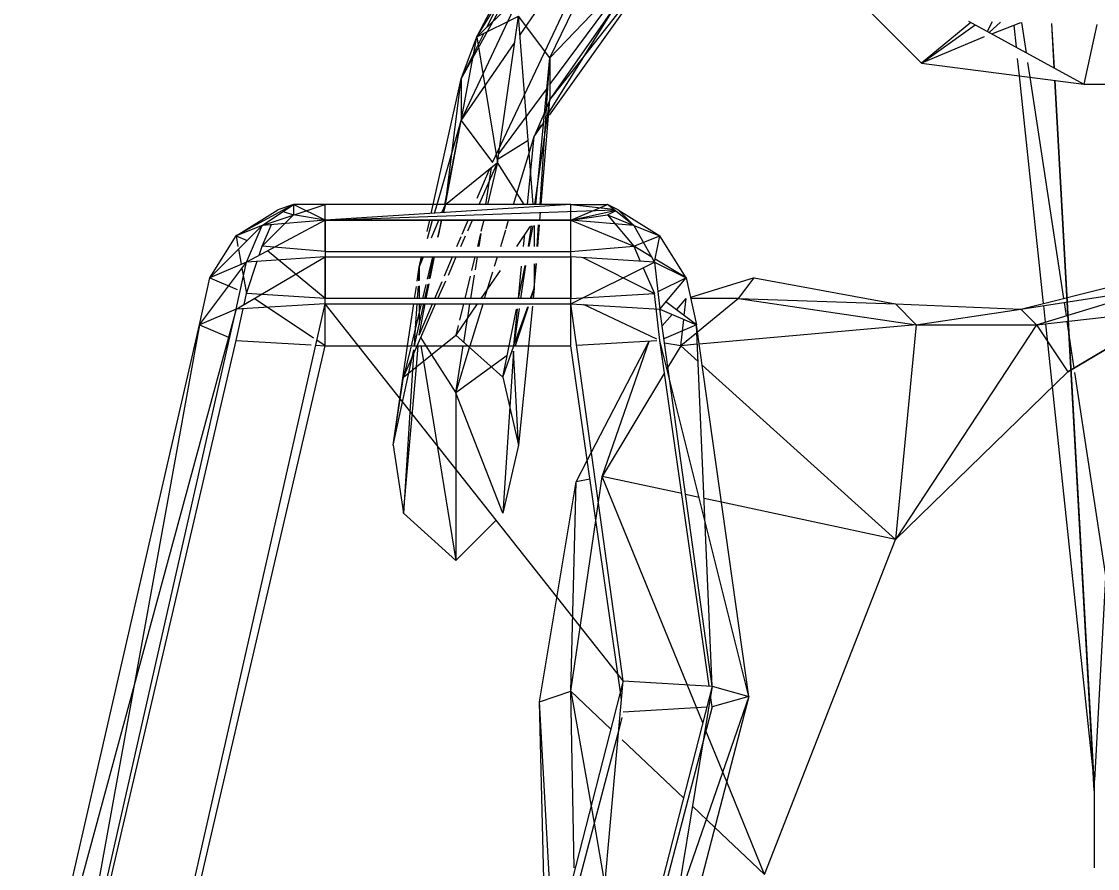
# Model space of a CAD drawing. Header units: millimetres. Extents: x -21051 to 202668, y -15646 to 13691.
# Drawn here: x -11579.2 to -11416, y -6365 to -6236.6 of the extents above; entities that cross this region are included whole.
import ezdxf

# ---------------------------------------------------------------- set-up
doc = ezdxf.new("R2010")
doc.units = ezdxf.units.MM
for name, color, linetype, lineweight in [('A-ANNO-DIMS', 211, 'Continuous', 9), ('A-ANNO-DIMS-100', 211, 'Continuous', 9), ('G-IMPT', 8, 'Continuous', 5), ('I-FURN', 30, 'Continuous', 5)]:
    doc.layers.add(name, color=color, linetype=linetype, lineweight=lineweight)
doc.layers.get('0').off()
doc.layers.get('I-FURN').off()
doc.styles.add('Arial_3', font='arial.ttf', dxfattribs={"height": 100})
doc.dimstyles.new('Arial_1_0', dxfattribs={"dimscale": 304.8, "dimtxt": 102.02594, "dimasz": 0.328084, "dimexe": 0.328084, "dimexo": 0.0625, "dimgap": 0.082021, "dimtad": 1, "dimdec": 0, "dimzin": 0, "dimdsep": 46, "dimtxsty": 'Arial_3', "dimblk1": 'OBLIQUE', "dimblk2": 'OBLIQUE', "dimsah": 1, "dimcen": 0.09, "dimdle": 0.328084, "dimazin": 0, "dimtfac": 1, "dimtdec": 4, "dimtix": 1, "dimtmove": 0, "dimatfit": 3, "dimfxl": 0.492126, "dimfxlon": 1, "dimtvp": 1, "dimtolj": 1, "dimtzin": 0, "dimarcsym": 2})

# ---------------------------------------------------------------- blocks, each defined once
blk = doc.blocks.new('Aeron_Work_Chair_3485 - Aeron Work Chair_dwg-V2-00_Ground floor')
at = {"layer": 'G-IMPT'}
for p, q in [((-95.25, 305.59), (24.61, 338.14)), ((24.61, 338.14), (-92.87, 311.15)), ((23.81, 332.58), (-95.25, 305.59)), ((-92.87, 311.15), (25.05, 332.52)), ((25.12, 332.52), (-90.49, 305.59)), ((23.02, 319.09), (-96.04, 292.1)), ((23.62, 318.49), (-89.69, 292.1)), ((-92.87, 311.15), (-102.39, 304.01)), ((-92.87, 311.15), (-100.01, 309.56)), ((-95.25, 305.59), (-92.87, 311.15)), ((-92.87, 311.15), (-90.98, 306.75)), ((-107.95, 301.62), (-100.01, 309.56)), ((-100.01, 309.56), (-106.36, 305.59)), ((-102.39, 304.01), (-100.01, 309.56)), ((-100.01, 309.56), (-98.23, 305.41)), ((-111.13, 296.86), (-106.46, 305.41)), ((-106.36, 305.59), (-110.33, 299.24)), ((-107.95, 301.62), (-106.36, 305.59)), ((-106.46, 305.41), (-106.36, 305.59)), ((-106.36, 305.59), (-104.77, 305.3)), ((-106.36, 305.59), (-105.68, 303.89)), ((-95.25, 305.59), (-103.19, 292.1)), ((-95.25, 305.59), (-102.39, 304.01)), ((-96.04, 292.1), (-95.25, 305.59)), ((-90.49, 305.59), (-95.31, 304.52)), ((-90.49, 305.59), (-89.82, 294.2)), ((-108.74, 292.1), (-102.39, 304.01)), ((-102.39, 304.01), (-107.95, 301.62)), ((-104.35, 305.23), (-102.05, 304.81)), ((-103.19, 292.1), (-102.39, 304.01)), ((-97.63, 304.01), (-102.5, 302.38)), ((-101.46, 304.7), (-97.63, 304.01)), ((-95.97, 304.38), (-97.63, 304.01)), ((-96.84, 292.1), (-97.63, 304.01)), ((-103.42, 302.08), (-104.78, 301.62)), ((-90.86, 293.85), (-96.86, 302.85)), ((-107.95, 301.62), (-111.13, 292.1)), ((-107.95, 301.62), (-111.13, 296.86)), ((-104.78, 301.62), (-109.54, 296.86)), ((-108.74, 292.1), (-107.95, 301.62)), ((-104.78, 301.62), (-108.07, 300.21)), ((-103.98, 292.1), (-104.78, 301.62)), ((-104.77, 301.62), (-104.78, 301.62)), ((-96.84, 292.1), (-104.1, 300.81)), ((-111.13, 296.86), (-110.33, 299.24)), ((-110.07, 298.45), (-109.54, 296.86)), ((-111.13, 254.79), (-111.13, 296.86)), ((-111.13, 292.1), (-111.13, 296.86)), ((-108.74, 292.1), (-111.13, 296.86)), ((-111.13, 296.86), (-109.54, 296.86)), ((-108.74, 292.1), (-109.54, 296.86)), ((-89.69, 292.1), (-90.53, 293.35)), ((-89.78, 293.52), (-89.69, 292.1)), ((-111.13, 254.79), (-111.13, 292.1)), ((-111.13, 254.79), (-108.74, 292.1)), ((-108.74, 292.1), (-111.13, 292.1)), ((-108.74, 292.1), (-110.31, 248.22)), ((-108.74, 254.79), (-108.74, 292.1)), ((-103.98, 292.1), (-108.74, 292.1)), ((-108.74, 292.1), (-103.19, 292.1)), ((-108.74, 292.1), (-108.74, 254.79)), ((-103.98, 292.1), (-103.98, 254.79)), ((-103.19, 292.1), (-96.84, 292.1)), ((-96.04, 292.1), (-103.19, 292.1)), ((-103.19, 292.1), (-103.19, 254.79)), ((-96.84, 254.79), (-96.84, 292.1)), ((-89.69, 292.1), (-96.04, 292.1)), ((-38.89, 246.86), (-96.04, 292.1)), ((-96.04, 292.1), (-96.04, 254.79)), ((-89.69, 292.1), (-89.69, 275.76)), ((-74.61, 281.78), (-89.69, 279.56)), ((-74.61, 281.78), (-89.09, 278.63)), ((-74.61, 281.78), (-84.93, 280.19)), ((-74.61, 281.78), (-64.29, 280.19)), ((-89.69, 279.56), (-96.04, 278.63)), ((-84.93, 280.19), (-91.28, 272.26)), ((-84.93, 280.19), (-89.69, 278.1)), ((-89.47, 279.09), (-84.93, 280.19)), ((-64.29, 280.19), (-86.5, 278.23)), ((-86.04, 278.81), (-64.29, 280.19)), ((-64.29, 280.19), (-57.15, 272.26)), ((-101.6, 277.81), (-103.19, 277.46)), ((-101.6, 277.81), (-103.19, 277.36)), ((-101.6, 277.81), (-103.19, 277.15)), ((-99.51, 278.12), (-101.6, 277.81)), ((-101.6, 277.81), (-99.55, 277.94)), ((-101.6, 277.81), (-99.57, 277.81)), ((-98.78, 277.81), (-96.84, 277.81)), ((-98.74, 277.99), (-96.84, 278.12)), ((-96.84, 278.51), (-98.7, 278.24)), ((-96.04, 277.5), (-89.69, 279.04)), ((-89.69, 278.5), (-96.04, 277.12)), ((-96.04, 278.17), (-92.32, 278.41)), ((-89.69, 278.1), (-96.04, 275.32)), ((-91.28, 277.81), (-96.04, 275.79)), ((-91.28, 277.81), (-96.04, 276.88)), ((-96.04, 277.81), (-94.75, 277.81)), ((-94.75, 277.81), (-92.87, 277.81)), ((-92.31, 278.41), (-89.69, 278.57)), ((-90.9, 277.57), (-89.69, 276.8)), ((-86.5, 278.23), (-89.69, 277.95)), ((-89.69, 277.55), (-87.35, 277.17)), ((-88.44, 278.65), (-86.04, 278.81)), ((-109.77, 276), (-111.13, 275.7)), ((-107.03, 276.61), (-108.74, 276.22)), ((-105.96, 276.57), (-108.74, 275.77)), ((-106.04, 275.96), (-108.74, 274.84)), ((-103.19, 275.77), (-99.81, 276.59)), ((-99.86, 276.29), (-103.19, 275.57)), ((-99.9, 276.13), (-103.19, 275.49)), ((-96.84, 276.73), (-99.07, 276.29)), ((-96.84, 276.95), (-99.04, 276.47)), ((-98.98, 276.79), (-96.84, 277.31)), ((-89.69, 276.8), (-88.34, 275.94)), ((-88.34, 275.94), (-82.55, 272.26)), ((-87.35, 277.17), (-57.15, 272.26)), ((-111.13, 275.7), (-130.18, 271.46)), ((-111.13, 275.09), (-123.83, 271.46)), ((-109.81, 275.47), (-111.13, 275.09)), ((-109.88, 274.36), (-111.13, 273.84)), ((-108.74, 274.42), (-106.16, 275.05)), ((-106.17, 274.92), (-108.74, 274.36)), ((-106.78, 274.79), (-108.74, 274.41)), ((-96.84, 274.97), (-99.55, 273.77)), ((-96.84, 275.46), (-99.44, 274.35)), ((-89.69, 275.76), (-89.69, 274.24)), ((-89.69, 274.24), (-89.69, 270.47)), ((-111.13, 273.84), (-136.52, 269.08)), ((-111.13, 273.84), (-130.18, 271.46)), ((-111.13, 273.94), (-123.83, 271.46)), ((-111.13, 273.84), (-117.47, 265.91)), ((-111.13, 273.84), (-109.89, 274.14)), ((-109.89, 274.11), (-111.13, 273.84)), ((-100.31, 273.98), (-103.19, 272.76)), ((-100.42, 273.39), (-103.19, 272.18)), ((-130.18, 271.46), (-167.48, 250.83)), ((-123.83, 271.46), (-167.48, 250.83)), ((-130.18, 271.46), (-137.05, 268.02)), ((-130.18, 271.46), (-136.52, 269.08)), ((-123.83, 271.46), (-135.66, 263.31)), ((-130.18, 271.46), (-123.83, 271.46)), ((-123.83, 271.46), (-117.47, 266.7)), ((-106.64, 271.3), (-108.74, 270.4)), ((-104.77, 271.48), (-106.36, 270.79)), ((-104.77, 272.09), (-106.26, 271.46)), ((-96.04, 269.01), (-91.28, 272.26)), ((-96.04, 271.1), (-93.6, 271.69)), ((-90.2, 271.04), (-93.84, 270.46)), ((-92.79, 271.89), (-91.28, 272.26)), ((-84.93, 265.11), (-91.28, 272.26)), ((-82.55, 272.26), (-89.69, 271.12)), ((-82.55, 272.26), (-89.41, 270.16)), ((-86.48, 266.85), (-82.55, 272.26)), ((-64.29, 265.11), (-82.55, 272.26)), ((-82.55, 272.26), (-57.15, 272.26)), ((-63.26, 266.15), (-57.15, 272.26)), ((-107.12, 270.45), (-108.74, 269.74)), ((-103.19, 269.37), (-101.09, 269.88)), ((-96.84, 269.98), (-100.39, 269.42)), ((-100.26, 270.08), (-96.84, 270.91)), ((-93.94, 270.44), (-96.04, 270.11)), ((-89.69, 270.07), (-96.04, 268.13)), ((-89.69, 270.47), (-89.69, 268.81)), ((-136.52, 269.08), (-169.86, 251.62)), ((-136.52, 269.08), (-167.48, 250.03)), ((-136.52, 269.08), (-159.54, 245.27)), ((-136.52, 269.08), (-139.7, 262.73)), ((-136.52, 269.08), (-117.47, 265.91)), ((-111.13, 268.69), (-117.47, 265.91)), ((-111.13, 267.71), (-116.75, 266.82)), ((-112.06, 269), (-116.51, 267.11)), ((-108.74, 268.02), (-107, 268.45)), ((-104.77, 268.72), (-106.72, 268.41)), ((-106.7, 268.52), (-104.77, 268.99)), ((-101.21, 269.29), (-103.19, 268.97)), ((-101.13, 265.54), (-96.84, 268.47)), ((-96.84, 267.88), (-100.92, 266.63)), ((-89.69, 268.81), (-89.69, 254.79)), ((-138.01, 267.54), (-169.86, 251.62)), ((-117.47, 266.7), (-155.66, 248.69)), ((-117.47, 265.91), (-111.13, 267.45)), ((-101.76, 266.37), (-103.19, 265.94)), ((-88.22, 264.45), (-86.48, 266.85)), ((-117.47, 265.91), (-139.7, 262.73)), ((-118.81, 265.72), (-128.69, 258.42)), ((-118.02, 265.83), (-120.86, 261.28)), ((-111.13, 261.87), (-117.47, 265.91)), ((-107.49, 264.62), (-108.74, 264.24)), ((-104.77, 265.45), (-107.27, 264.69)), ((-84.93, 265.11), (-89.69, 263.43)), ((-84.93, 265.11), (-89.69, 264.16)), ((-84.93, 265.11), (-74.61, 262.73)), ((-80.42, 264.07), (-64.29, 265.11)), ((-74.61, 262.73), (-64.29, 265.11)), ((-111.13, 263.51), (-121.44, 260.35)), ((-107.82, 260.98), (-104.77, 263.06)), ((-95.59, 261.29), (-89.69, 263.26)), ((-90.13, 263.28), (-95.58, 261.35)), ((-89.8, 263.39), (-95.35, 262.59)), ((-89.69, 263.45), (-95.28, 262.9)), ((-89.69, 264.16), (-95.26, 263.05)), ((-88.9, 263.52), (-80.42, 264.07)), ((-74.61, 262.73), (-88.9, 263.52)), ((-136.82, 262.51), (-159.54, 246.86)), ((-111.13, 260.53), (-139.7, 262.73)), ((-133.35, 257.97), (-139.7, 262.73)), ((-111.13, 261.36), (-121.44, 260.35)), ((-104.77, 261.21), (-107.86, 260.76)), ((-104.77, 261.98), (-106.62, 261.8)), ((-96.84, 262.37), (-101.88, 261.63)), ((-96.84, 262.73), (-101.86, 261.73)), ((-96.84, 262.75), (-101.76, 262.27)), ((-95.72, 260.62), (-89.69, 261.22)), ((-89.69, 261.22), (-74.61, 262.73)), ((-38.89, 246.86), (23.02, 262.73)), ((-31.67, 247.5), (24.52, 262.29)), ((-111.13, 260.12), (-133.35, 257.97)), ((-111.13, 260.28), (-127, 257.97)), ((-125.15, 258.76), (-121.44, 260.35)), ((-121.44, 260.35), (-123.43, 258.93)), ((-121.44, 260.35), (-123.17, 259.27)), ((-104.77, 259.82), (-108.04, 259.55)), ((-104.77, 259.92), (-108.01, 259.7)), ((-107.92, 260.35), (-104.77, 260.35)), ((-104.77, 261.15), (-107.89, 260.52)), ((-98.42, 260.35), (-102.18, 260.04)), ((-98.42, 260.35), (-102.17, 260.09)), ((-102.12, 260.35), (-98.42, 260.35)), ((-96.84, 260.91), (-98.42, 260.35)), ((-98.42, 260.35), (-96.84, 260.88)), ((-98.42, 260.35), (-96.84, 260.51)), ((-35.72, 259.56), (-69.06, 254)), ((-35.72, 259.56), (-37.31, 254.79)), ((2.57, 258.6), (-35.72, 259.56)), ((2.3, 257.42), (-35.72, 259.56)), ((-133.35, 257.97), (-159.54, 245.27)), ((-125.01, 258.13), (-150.81, 242.09)), ((-129.3, 257.97), (-150.81, 242.09)), ((-133.35, 257.97), (-150.81, 241.3)), ((-127, 257.97), (-150.81, 241.3)), ((-124.66, 258.05), (-149.23, 240.51)), ((-127, 257.97), (-149.23, 240.51)), ((-111.13, 259.48), (-133.35, 257.97)), ((-133.35, 257.97), (-127, 257.97)), ((-111.13, 259.29), (-127, 257.97)), ((-127, 257.97), (-125.15, 258.76)), ((-108.74, 259.49), (-109.91, 259.39)), ((84.93, 257.97), (-38.89, 246.86)), ((-111.13, 254.79), (-111.13, 249.24)), ((-111.13, 254.79), (-110.41, 248.34)), ((-108.74, 254.79), (-111.13, 254.79)), ((-108.74, 254.79), (-111.13, 249.24)), ((-108.74, 254.79), (-110.23, 248.12)), ((-108.74, 254.79), (-109.54, 249.24)), ((-103.98, 254.79), (-108.74, 254.79)), ((-108.74, 254.79), (-104.78, 245.27)), ((-107.95, 245.27), (-108.74, 254.79)), ((-103.19, 254.79), (-108.74, 254.79)), ((-103.98, 254.79), (-104.78, 245.27)), ((-103.19, 254.79), (-96.84, 254.79)), ((-96.04, 254.79), (-103.19, 254.79)), ((-102.39, 242.09), (-103.19, 254.79)), ((-96.04, 254.79), (-102.39, 242.09)), ((-96.84, 254.79), (-97.63, 242.09)), ((-89.69, 254.79), (-96.04, 254.79)), ((-38.89, 246.86), (-96.04, 254.79)), ((-96.04, 254.79), (-95.25, 241.3)), ((-37.19, 247.29), (-89.69, 254.79)), ((-37.31, 254.79), (-69.06, 254)), ((-37.31, 254.79), (-63.18, 251.01)), ((-37.31, 254.79), (-19.86, 251.74)), ((-37.31, 254.79), (-31.57, 248.73)), ((-10.55, 254.3), (-37.31, 254.79)), ((-90.46, 241.77), (-89.75, 253.92)), ((-69.06, 254), (-72.31, 252.31)), ((-69.48, 251.91), (-69.06, 254)), ((-103.07, 252.98), (-97.63, 242.09)), ((-90.7, 241.75), (-95.93, 252.87)), ((-72.31, 252.31), (-90.39, 242.94)), ((-19.86, 251.74), (-17.3, 251.29)), ((-69.85, 250.03), (-90.39, 242.92)), ((-85.57, 240.6), (-69.85, 250.03)), ((-63.18, 251.01), (-69.85, 250.03)), ((-32.5, 234.8), (-69.85, 250.03)), ((-67.27, 237.98), (-69.85, 250.03)), ((-17.3, 251.29), (-7.89, 249.64)), ((-110.33, 247.65), (-111.13, 249.24)), ((-107.95, 245.27), (-111.13, 249.24)), ((-109.54, 249.24), (-110.15, 248.02)), ((-109.54, 249.24), (-104.78, 245.27)), ((-109.54, 249.24), (-107.95, 245.27)), ((-38.1, 233.36), (23.81, 249.24)), ((-36.51, 227.81), (23.89, 248.71)), ((-34.93, 233.36), (23.87, 248.83)), ((-110.33, 247.65), (-106.36, 241.3)), ((-107.95, 245.27), (-110.33, 247.65)), ((-38.89, 246.86), (-38.1, 233.36)), ((-35.97, 247.12), (-37.19, 247.29)), ((-34.88, 234.19), (-34.13, 246.86)), ((-33.33, 247.07), (-31.67, 247.5)), ((-29.96, 247.02), (-21.15, 237.71)), ((-107.95, 245.27), (-106.36, 241.3)), ((-107.95, 245.27), (-102.39, 242.09)), ((-107.95, 245.27), (-106.36, 241.3)), ((-104.78, 245.27), (-106.36, 241.3)), ((-103.12, 242.51), (-104.78, 245.27)), ((-104.78, 245.27), (-102.53, 244.27)), ((-101.53, 243.83), (-97.63, 242.09)), ((-38.1, 233.36), (24.61, 243.68)), ((-36.51, 227.81), (24.61, 243.68)), ((-102.39, 242.09), (-106.36, 241.3)), ((-100.01, 237.33), (-102.82, 242.01)), ((-102.39, 242.09), (-95.25, 241.3)), ((-102.39, 242.09), (-100.01, 237.33)), ((-100.01, 237.33), (-97.88, 241.59)), ((-90.49, 241.3), (-97.63, 242.09)), ((-100.01, 237.33), (-106.36, 241.3)), ((-95.25, 241.3), (-100.01, 237.33)), ((-92.87, 235.74), (-96.35, 240.38)), ((-38.1, 233.36), (-95.25, 241.3)), ((-95.25, 241.3), (-92.87, 235.74)), ((-92.71, 240.95), (-94.45, 239.42)), ((-92.87, 235.74), (-90.76, 240.68)), ((-36.51, 227.81), (-90.49, 241.3)), ((-38.13, 233.82), (-90.49, 241.3)), ((-89.69, 238.13), (-90.1, 240.59)), ((-89.69, 238.13), (-86.44, 240.08)), ((-95.16, 238.8), (-96.84, 237.33)), ((-100.01, 237.33), (-92.87, 235.74)), ((-94.27, 237.62), (-96.84, 237.33)), ((-89.69, 238.13), (-93.7, 237.68)), ((-91.68, 235.69), (-89.69, 238.13)), ((-89.92, 235.62), (-89.69, 238.13)), ((-87.33, 235.5), (-89.69, 238.13)), ((-66.7, 235.35), (-67.14, 237.4)), ((-100.01, 227.01), (-97.04, 236.67)), ((-96.84, 229.39), (-96.84, 236.63)), ((-96.84, 229.39), (-91.77, 235.59)), ((-36.51, 227.81), (-92.87, 235.74)), ((-38.1, 233.36), (-92.87, 235.74)), ((-92.87, 202.41), (-89.94, 235.33)), ((-19.87, 236.36), (-16.66, 232.96)), ((-60.33, 205.58), (-86.77, 234.88)), ((-65.98, 231.96), (-66.54, 234.6)), ((-34.93, 233.36), (-36.62, 233.61)), ((-23.59, 231.16), (-31.31, 234.31)), ((-60.33, 205.58), (-65.98, 231.96)), ((-38.1, 233.36), (-36.51, 227.81)), ((-36.51, 227.81), (-34.93, 233.36)), ((-16.66, 232.96), (-9.53, 225.42)), ((-9.53, 225.42), (-23.59, 231.16)), ((-96.84, 229.39), (-100.01, 227.01)), ((-96.84, 229.39), (-96.04, 205.58)), ((-96.84, 229.39), (-92.87, 202.41)), ((-100.01, 227.01), (-96.04, 205.58)), ((-9.53, 225.42), (-60.33, 205.58)), ((-9.53, 225.42), (-60.33, 205.58)), ((-142.88, 211.93), (-132.56, 201.61)), ((-96.04, 205.58), (-95.25, 186.53)), ((-96.04, 205.58), (-92.87, 202.41)), ((-92.87, 202.41), (-60.33, 205.58)), ((-92.87, 184.15), (-60.33, 205.58)), ((-85.73, 179.39), (-60.33, 205.58)), ((-60.33, 205.58), (-85.73, 179.39)), ((-92.87, 202.41), (-95.25, 186.53)), ((-92.87, 202.41), (-92.87, 184.15)), ((-136.52, 192.09), (-132.56, 201.61)), ((-134.41, 199.36), (-132.56, 201.61)), ((-132.56, 201.61), (-134.17, 199.36)), ((-132.56, 201.61), (-129.38, 177.01)), ((-138.71, 194.11), (-134.41, 199.36)), ((-134.17, 199.36), (-138.37, 193.49)), ((-138.91, 194.47), (-129.38, 177.01)), ((-138.91, 194.47), (-129.38, 177.01)), ((-138.81, 190.87), (-137.36, 191.64)), ((-138.78, 189.63), (-137.2, 191.35)), ((-136.98, 190.93), (-138.7, 186.52)), ((-134.11, 185.68), (-138.7, 186.37)), ((-134.95, 187.22), (-138.29, 187.57)), ((-130.64, 186.76), (-133.26, 187.04)), ((-96.11, 183.09), (-130.64, 186.76)), ((-95.25, 186.53), (-100.01, 167.48)), ((-95.25, 186.53), (-98.42, 165.89)), ((-92.87, 184.15), (-95.25, 186.53)), ((-130.43, 185.12), (-132.65, 185.46)), ((-96.88, 180.03), (-130.43, 185.12)), ((-92.87, 184.15), (-98.42, 165.89)), ((-93.28, 182.79), (-95.78, 183.06)), ((-92.87, 184.15), (-95.25, 163.51)), ((-92.87, 184.15), (-85.73, 179.39)), ((-131.82, 181.47), (-138.58, 181.85)), ((-131.81, 181.45), (-138.58, 181.83)), ((-36.28, 176.2), (-129.94, 181.37)), ((-23.81, 175.42), (-129.94, 181.35)), ((-23.81, 175.42), (-93.03, 182.77)), ((-94.24, 179.63), (-96.26, 179.94)), ((-85.73, 179.39), (-95.25, 163.51)), ((-95.25, 163.51), (-85.73, 179.39)), ((-86.3, 178.43), (-93.4, 179.5)), ((-24.61, 169.07), (-85.66, 178.33)), ((-138.41, 175), (-129.38, 177.01)), ((-138.41, 175), (-129.38, 177.01)), ((-129.38, 177.01), (-129.38, -177.01)), ((-23.82, 175.33), (-85.23, 171.96)), ((-22.22, 175.42), (-36.28, 176.2)), ((-23.81, 175.42), (-10.55, 175.42)), ((-22.22, 175.42), (-23.81, 175.42)), ((-22.22, 175.42), (-10.55, 175.42))]:
    blk.add_line(p, q, dxfattribs=at)
blk = doc.blocks.new('Aeron_Work_Chair_3485 - Aeron_Work_Chair_3485-V3-00_Ground floor')
at = {"extrusion": (0, 0, -1), "zscale": -1, "rotation": 180}
blk.add_blockref('Aeron_Work_Chair_3485 - Aeron Work Chair_dwg-V2-00_Ground floor', (5.18, -12.1), dxfattribs=at)
blk = doc.blocks.new('DIMBLOCK148-00_Ground floor')
at = {"layer": 'A-ANNO-DIMS-100', "transparency": 16777216}
for p, q in [((-11403.82, -5556.53), (-11453.82, -5506.53)), ((-11403.82, -5556.53), (-11503.82, -5556.53)), ((-11403.82, -5556.53), (-11403.82, -8676.53)), ((-11403.82, -5556.53), (-11353.82, -5606.53)), ((-11403.82, -5556.53), (-11253.82, -5556.53)), ((-11403.82, -8676.53), (-11453.82, -8626.53)), ((-11403.82, -8676.53), (-11503.82, -8676.53)), ((-11403.82, -8676.53), (-11353.82, -8726.53)), ((-11403.82, -8676.53), (-11253.82, -8676.53))]:
    blk.add_line(p, q, dxfattribs=at)
at = {"layer": 'A-ANNO-DIMS-100', "color": 0, "transparency": 16777216, "insert": (-11558.64, -7270.35), "char_height": 100, "width": 369.1769, "attachment_point": 1, "rotation": 90, "line_spacing_factor": 0.941778, "style": 'Arial_3'}
blk.add_mtext('3120', dxfattribs=at)
blk = doc.blocks.new('_Oblique')
at = {"color": 0, "linetype": 'ByBlock', "lineweight": -2}
blk.add_line((-0.5, -0.5), (0.5, 0.5), dxfattribs=at)

msp = doc.modelspace()

# ---------------------------------------------------------------- block references
at = {"layer": 'I-FURN', "color": 254, "rotation": 269.9999999999999}
msp.add_blockref('Aeron_Work_Chair_3485 - Aeron_Work_Chair_3485-V3-00_Ground floor', (-11229.01, -6380.62), dxfattribs=at)

# ---------------------------------------------------------------- dimensions: what is measured, and where the dimension line sits
at = {"layer": 'A-ANNO-DIMS'}
dim = msp.add_linear_dim(base=(-11403.82, -8676.53), p1=(-11253.82, -5556.53), p2=(-11253.82, -8676.53), angle=90, dimstyle='Arial_1_0', override={"dimpost": '<>', "dimfxl": 3120}, dxfattribs=at)
dim.commit()
dim.dimension.update_dxf_attribs({"geometry": 'DIMBLOCK148-00_Ground floor', "text_midpoint": (-11479.91, -7116.53)})

doc.saveas('drawing.dxf')
